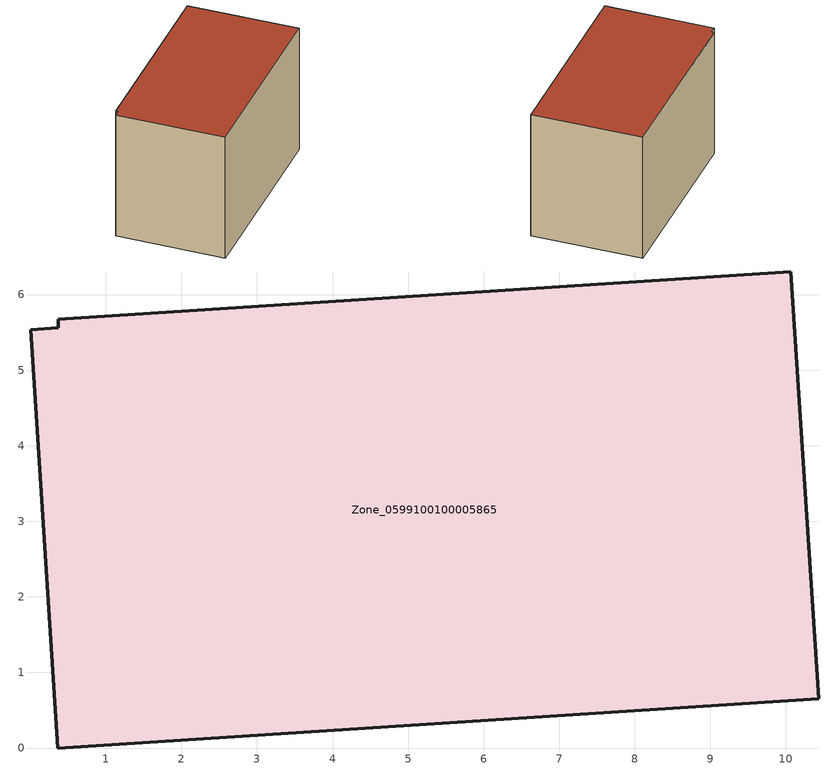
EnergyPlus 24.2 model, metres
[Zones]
Zone_0599100100005865
 floor ground (C_G): 10.43,0.65 0.36,0 0.01,5.53 0.37,5.56 0.37,5.68 10.06,6.3 z0
 wall outside (C_F): 10.43,0.65 10.06,6.3 0.37,5.68 0.37,5.56 0.01,5.53 0.36,0 10.43,0.65 z0:6.82
 roof outside (C_R): 0.36,0 10.43,0.65 10.06,6.3 0.37,5.68 0.37,5.56 0.01,5.53 z6.82
[BUILDING]
Pand.0599100100005865: North Axis=0; Terrain=City; Loads Convergence Tolerance Value=0.04; Temperature Convergence Tolerance Value=0.4; Solar Distribution=FullExterior; Maximum Number of Warmup Days=25; Minimum Number of Warmup Days=1
[Site:Location]
Rotterdam.The.Hague.AP_ZH_NLD Design_Conditions: Latitude=51.96; Longitude=4.45; Time Zone=1; Elevation=-4.5
[SITE:GROUNDTEMPERATURE:BUILDINGSURFACE]
18, 18, 18, 18, 18, 18, 18, 18, 18, 18, 18, 18
[MATERIAL] Thermal Absorptance=0.9; Solar Absorptance=0.7; Visible Absorptance=0.7
Name | Roughness | Thickness | Conductivity | Density | Specific Heat
G.TC.2006-2014 | MediumSmooth | 0.15 | 0.06 | 540 | 1210
F.TC.2006-2014 | Rough | 0.3 | 0.12 | 1920 | 840
R.TC.2006-2014 | MediumRough | 0.2 | 0.08 | 1500 | 1000
[CONSTRUCTION]
C_G: G.TC.2006-2014
C_F: F.TC.2006-2014
C_R: R.TC.2006-2014
[ZONE]
Zone_0599100100005865: Type=1; Multiplier=1; Ceiling Height=Autocalculate; Volume=Autocalculate; Floor Area=autocalculate; Part of Total Floor Area=Yes
[ZONEINFILTRATION:DESIGNFLOWRATE]
Infil_Zone_0599100100005865: Zone or ZoneList or Space or SpaceList=Zone_0599100100005865; Schedule=AlwaysOn; Design Flow Rate Calculation Method=Flow/Area; Flow Rate per Floor Area=0.0015; Constant Term Coefficient=1; Temperature Term Coefficient=0; Velocity Term Coefficient=0; Velocity Squared Term Coefficient=0
[HVACTEMPLATE:ZONE:IDEALLOADSAIRSYSTEM]
Zone_0599100100005865: Maximum Heating Supply Air Temperature=50; Minimum Cooling Supply Air Temperature=13; Maximum Heating Supply Air Humidity Ratio=0.0156; Minimum Cooling Supply Air Humidity Ratio=0.0077; Heating Limit=NoLimit; Cooling Limit=NoLimit; Dehumidification Control Type=ConstantSensibleHeatRatio; Cooling Sensible Heat Ratio=0.7; Dehumidification Setpoint=60; Humidification Control Type=None; Humidification Setpoint=30; Outdoor Air Method=None; Outdoor Air Flow Rate per Person=0.00944; Outdoor Air Flow Rate per Zone Floor Area=0; Outdoor Air Flow Rate per Zone=0; Demand Controlled Ventilation Type=None; Outdoor Air Economizer Type=NoEconomizer; Heat Recovery Type=None; Sensible Heat Recovery Effectiveness=0.7; Latent Heat Recovery Effectiveness=0.65
[ZONECONTROL:THERMOSTAT]
ThermostatControl_Zone_0599100100005865: Zone or ZoneList=Zone_0599100100005865; Control Type Schedule=DualSetpointControlType; Control 1=Thermostat_Zone_0599100100005865; Temperature Difference Between Cutout And Setpoint=0
[THERMOSTATSETPOINT:DUALSETPOINT]
Thermostat_Zone_0599100100005865: Heating Setpoint Temperature Schedule=HeatingSetpoint_Zone_0599100100005865; Cooling Setpoint Temperature Schedule=CoolingSetpoint_Zone_0599100100005865
[SCHEDULE:COMPACT]
HeatingSetpoint_Zone_0599100100005865: Through: 12/31, For: AllDays, Until: 24:00, 21
CoolingSetpoint_Zone_0599100100005865: Through: 12/31, For: AllDays, Until: 24:00, 24
DualSetpointControlType: Through: 12/31, For: AllDays, Until: 24:00, 4
AlwaysOn: Through: 12/31, For: AllDays, Until: 24:00, 1
